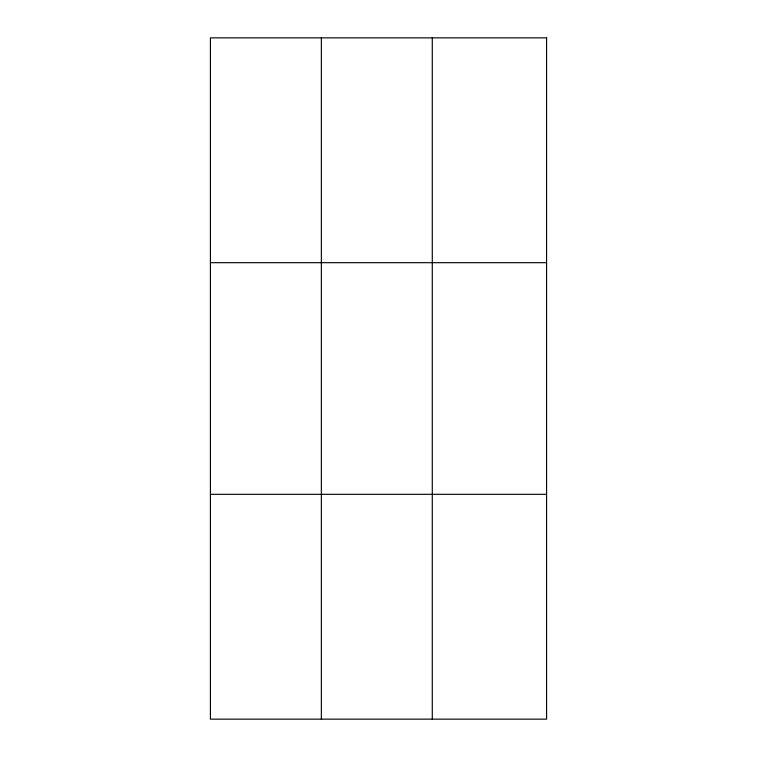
<?xml version="1.0" encoding="UTF-8"?>
<svg xmlns="http://www.w3.org/2000/svg" width="757" height="757" viewBox="0 0 757 757"><rect width="100%" height="100%" fill="white"/><g stroke="black" fill="none" stroke-linecap="round" stroke-linejoin="round"><path stroke-width="1.14" d="M321.356 37.85L321.356 719.15M432.285 37.85L432.285 719.15M210.418 262.679L546.582 262.679M210.418 494.321L546.582 494.321M546.582 37.85L546.582 719.15L210.418 719.15L210.418 37.85L546.582 37.85"/></g></svg>
